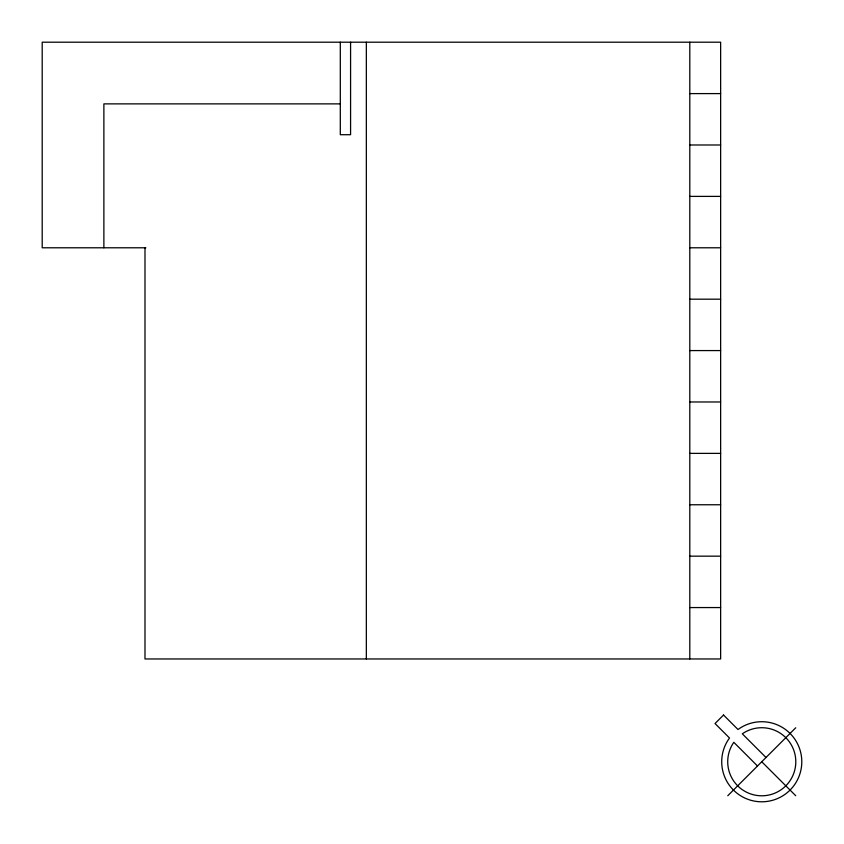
<?xml version="1.0" encoding="UTF-8"?>
<svg xmlns="http://www.w3.org/2000/svg" width="844" height="844" viewBox="0 0 844 844"><rect width="100%" height="100%" fill="white"/><g stroke="black" fill="none" stroke-linecap="round" stroke-linejoin="round"><path stroke-width="1.27" d="M727.771 795.734L795.734 727.771M689.801 93.6L720.639 93.6M340.301 103.875L103.875 103.875L103.875 247.788M689.801 144.989L720.639 144.989M689.801 196.388L720.639 196.388M145.864 247.788L42.2 247.788L42.2 42.2L720.639 42.2L720.639 658.964L144.989 658.964L144.989 247.788M689.801 247.788L720.639 247.788M689.801 299.187L720.639 299.187M689.801 350.577L720.639 350.577M689.801 401.976L720.639 401.976M689.801 453.376L720.639 453.376M689.801 504.765L720.639 504.765M689.801 556.164L720.639 556.164M689.801 607.564L720.639 607.564M766.004 757.501L742.309 733.816A34.045 34.045 0 0 1 795.101 754.905A34.045 34.045 0 0 1 754.905 795.101A34.045 34.045 0 0 1 733.816 742.309L757.501 766.004M761.752 761.752L795.734 795.734M689.801 42.2L689.801 658.964M366.338 42.2L366.338 658.964M350.577 42.2L350.577 134.713L340.301 134.713L340.301 42.2M723.53 715.026L715.026 723.53L729.511 738.004A40.048 40.048 0 0 0 753.344 800.903A40.048 40.048 0 0 0 800.903 753.344A40.048 40.048 0 0 0 738.004 729.511L723.53 715.026"/></g></svg>
